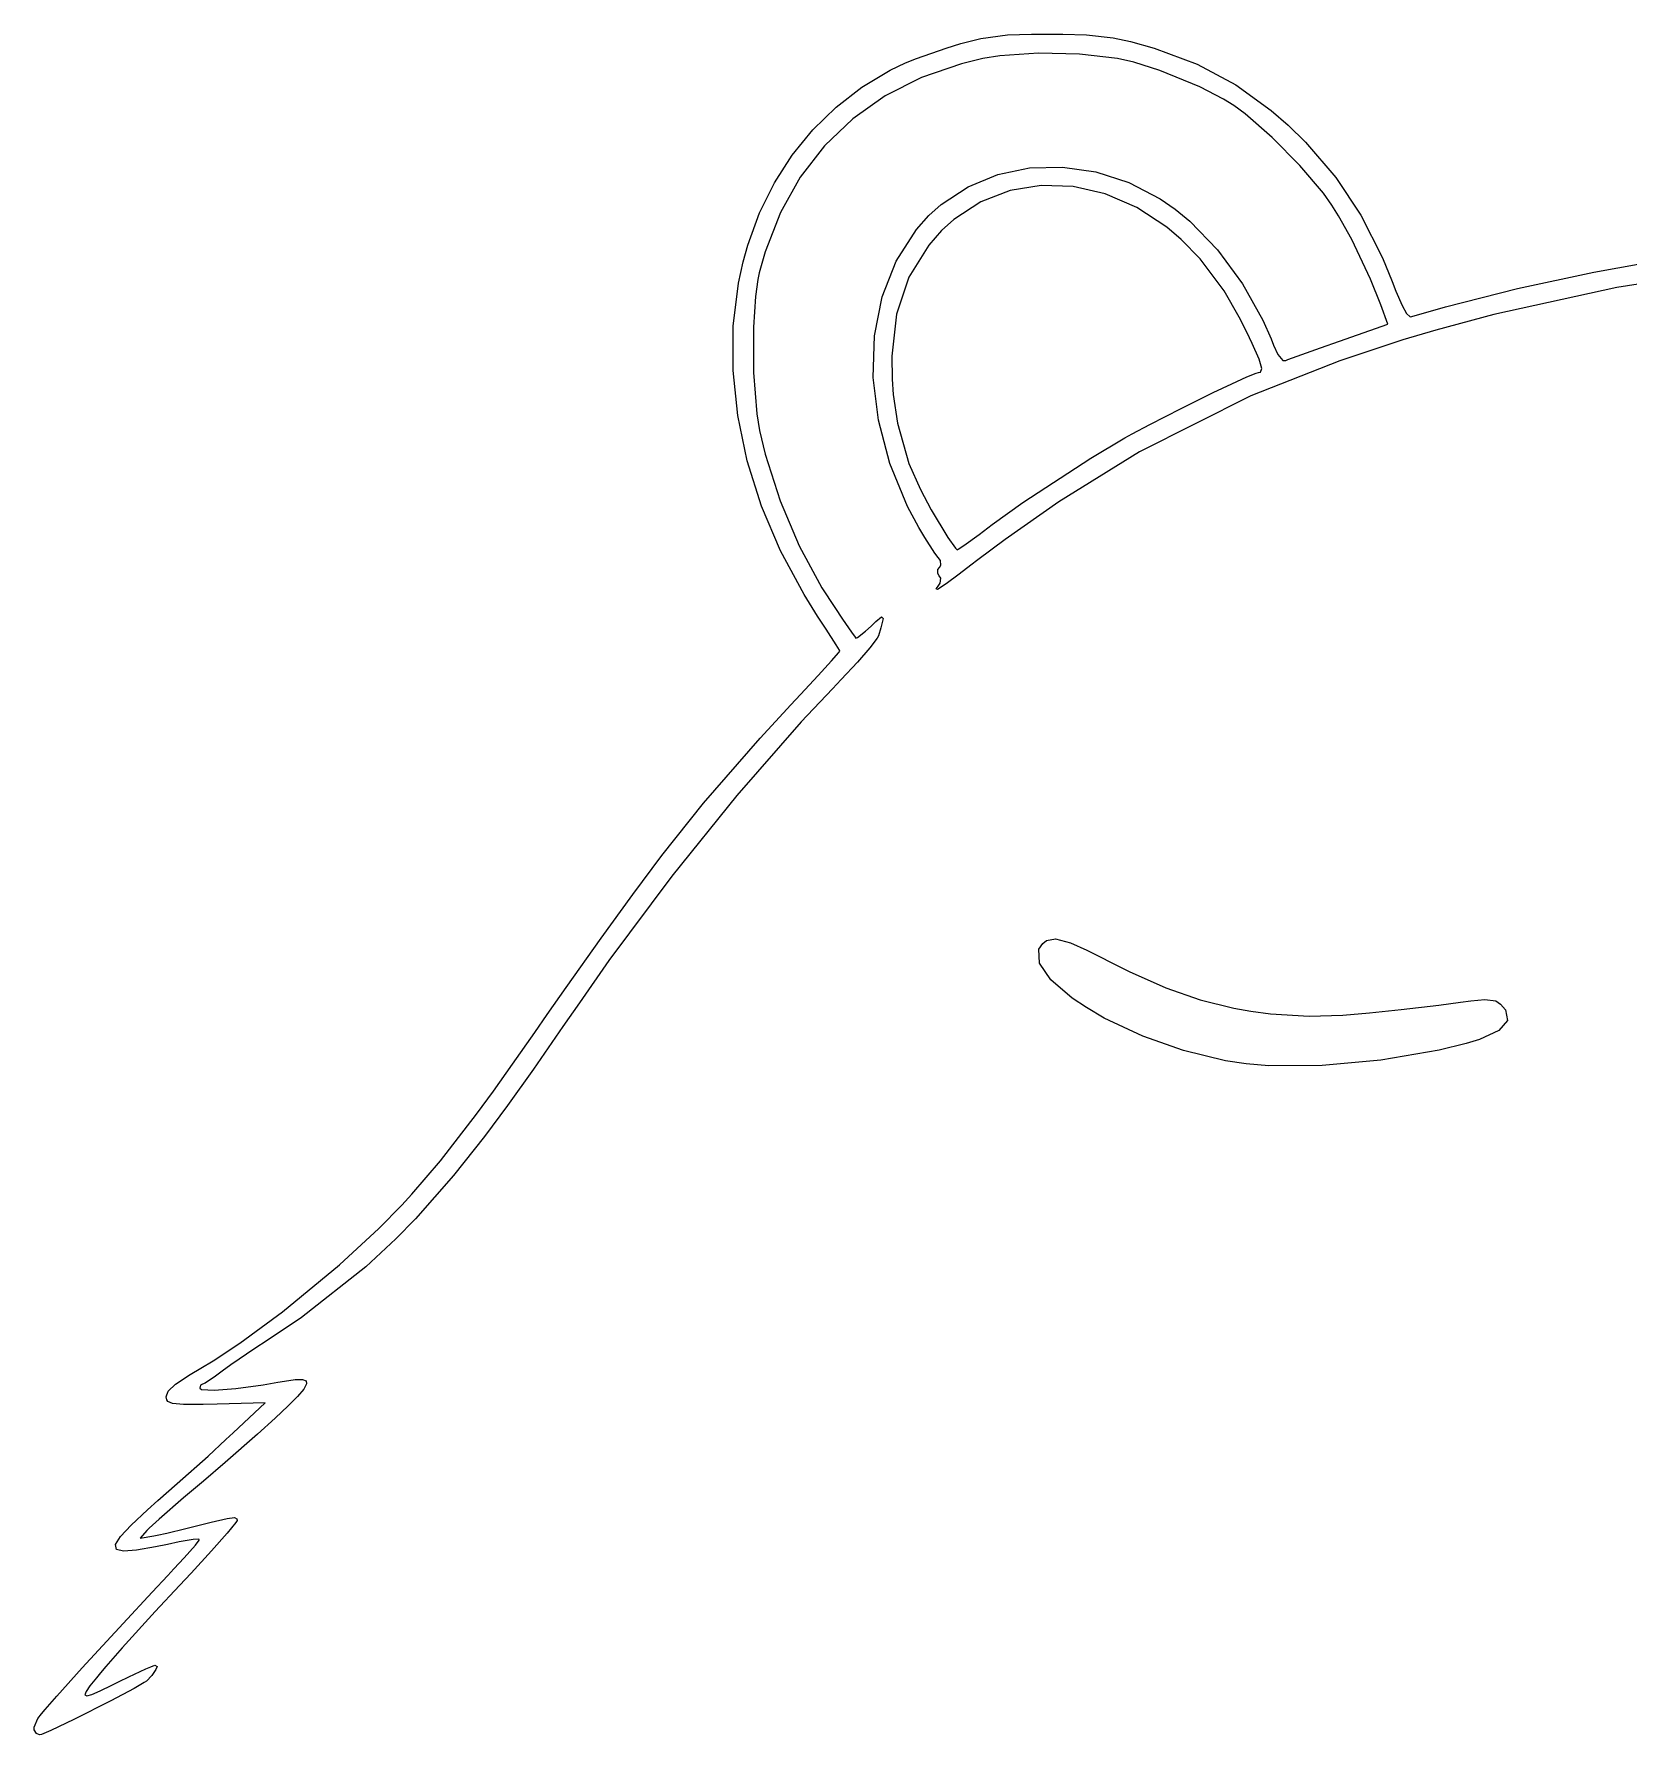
# Model space of a CAD drawing. Extents: x 182 to 1434, y 0 to 661.
# Drawn here: x 182.4 to 650.7, y 161.1 to 660.5 of the extents above; entities that cross this region are included whole.
import ezdxf

# ---------------------------------------------------------------- set-up
doc = ezdxf.new("R2010")
doc.units = 0

msp = doc.modelspace()

# ---------------------------------------------------------------- linework, layer by layer
for p, q in [((460.325878, 659.232281), (468.183964, 660.315289)), ((468.183964, 660.315289), (475.276041, 660.525953)), ((475.276041, 660.525953), (480, 660.546593)), ((480, 660.546593), (484.401844, 660.529141)), ((484.401844, 660.529141), (491.379126, 660.33236)), ((491.379126, 660.33236), (499.259632, 659.452568)), ((499.259632, 659.452568), (504.330157, 658.336353)), ((441.453818, 653.391427), (450.147513, 656.41644)), ((450.147513, 656.41644), (454.521954, 657.731727)), ((454.521954, 657.731727), (460.325878, 659.232281)), ((477.303335, 654.946284), (465.927161, 654.150735)), ((489.329955, 654.655211), (477.303335, 654.946284)), ((500.486149, 653.314324), (489.329955, 654.655211)), ((504.330157, 658.336353), (511.234418, 656.411355)), ((511.234418, 656.411355), (523.867471, 651.692999)), ((425.470977, 644.916341), (433.788031, 649.898664)), ((433.788031, 649.898664), (438.205342, 652.054284)), ((438.205342, 652.054284), (441.453818, 653.391427)), ((454.70377, 651.835698), (442.973988, 647.78858)), ((460.958265, 653.333974), (454.70377, 651.835698)), ((465.927161, 654.150735), (460.958265, 653.333974)), ((505.262563, 652.261704), (500.486149, 653.314324)), ((512.974861, 649.84687), (505.262563, 652.261704)), ((524.671648, 645.013076), (512.974861, 649.84687)), ((523.867471, 651.692999), (535.22734, 645.66065)), ((417.874247, 639.076342), (425.470977, 644.916341)), ((442.973988, 647.78858), (432.325044, 642.38083)), ((531.645255, 641.376822), (524.671648, 645.013076)), ((535.22734, 645.66065), (545.666956, 638.126896)), ((432.325044, 642.38083), (422.807209, 635.6606)), ((534.650831, 639.535883), (531.645255, 641.376822)), ((538.032423, 637.085725), (534.650831, 639.535883)), ((411.034121, 632.423197), (417.874247, 639.076342)), ((422.807209, 635.6606), (414.470757, 627.67604)), ((545.928741, 630.193266), (538.032423, 637.085725)), ((545.666956, 638.126896), (550.651959, 633.738424)), ((404.986879, 625.00143), (411.034121, 632.423197)), ((554.078834, 621.920591), (545.928741, 630.193266)), ((550.651959, 633.738424), (555.723595, 628.75447)), ((399.768802, 616.85557), (404.986879, 625.00143)), ((414.470757, 627.67604), (407.365959, 618.4753)), ((555.723595, 628.75447), (564.57369, 618.464913)), ((456.633325, 615.71367), (465.375513, 619.297681)), ((465.375513, 619.297681), (474.698036, 621.216553)), ((474.698036, 621.216553), (484.363911, 621.464215)), ((484.363911, 621.464215), (494.136154, 620.034593)), ((494.136154, 620.034593), (503.777781, 616.921618)), ((560.974218, 613.798876), (554.078834, 621.920591)), ((395.416171, 608.030143), (399.768802, 616.85557)), ((407.365959, 618.4753), (401.543088, 608.10653)), ((448.708458, 610.470593), (456.633325, 615.71367)), ((468.953524, 614.628889), (460.332299, 611.303911)), ((478.074133, 616.114395), (468.953524, 614.628889)), ((487.465219, 615.768851), (478.074133, 616.114395)), ((496.897871, 613.600681), (487.465219, 615.768851)), ((503.777781, 616.921618), (513.051807, 612.119215)), ((564.57369, 618.464913), (571.981489, 607.32241)), ((445.126577, 607.228802), (448.708458, 610.470593)), ((460.332299, 611.303911), (452.439369, 606.131039)), ((506.143181, 609.618307), (496.897871, 613.600681)), ((514.972239, 603.830151), (506.143181, 609.618307)), ((513.051807, 612.119215), (517.476913, 609.082581)), ((563.479992, 610.27312), (560.974218, 613.798876)), ((565.370816, 607.209403), (563.479992, 610.27312)), ((391.965266, 598.569676), (395.416171, 608.030143)), ((401.543088, 608.10653), (397.052417, 596.617881)), ((441.46821, 603.134425), (445.126577, 607.228802)), ((452.439369, 606.131039), (448.837548, 602.84901)), ((517.476913, 609.082581), (521.696352, 605.615331)), ((521.696352, 605.615331), (529.836637, 597.164397)), ((569.262263, 600.174198), (565.370816, 607.209403)), ((571.981489, 607.32241), (578.285319, 594.818065)), ((435.527886, 593.857242), (441.46821, 603.134425)), ((448.837548, 602.84901), (445.065913, 598.59136)), ((519.15914, 600.261538), (514.972239, 603.830151)), ((524.777001, 594.572582), (519.15914, 600.261538)), ((574.792385, 588.539529), (569.262263, 600.174198)), ((390.589298, 593.615217), (391.965266, 598.569676)), ((397.052417, 596.617881), (395.322366, 590.468649)), ((445.065913, 598.59136), (439.221481, 589.122703)), ((531.8522, 585.154694), (524.777001, 594.572582)), ((529.836637, 597.164397), (537.171977, 587.241861)), ((578.285319, 594.818065), (581.128972, 587.896172)), ((640.404681, 590.666794), (664.087703, 594.9195)), ((389.247973, 587.436094), (390.589298, 593.615217)), ((395.322366, 590.468649), (394.89257, 588.444876)), ((431.429903, 583.352329), (435.527886, 593.857242)), ((617.918133, 585.832671), (640.404681, 590.666794)), ((686.471298, 592.479326), (647.148455, 586.079713)), ((387.688769, 574.754499), (389.247973, 587.436094)), ((394.89257, 588.444876), (394.206865, 583.499978)), ((439.221481, 589.122703), (435.609915, 578.286135)), ((536.259843, 577.45189), (531.8522, 585.154694)), ((537.171977, 587.241861), (543.214186, 576.508093)), ((577.822114, 580.985508), (574.792385, 588.539529)), ((581.128972, 587.896172), (582.257331, 585.015443)), ((582.257331, 585.015443), (584.050816, 580.820144)), ((596.840763, 580.448517), (617.918133, 585.832671)), ((647.148455, 586.079713), (610.985285, 578.143753)), ((394.206865, 583.499978), (393.612294, 574.473103)), ((429.182814, 571.887894), (431.429903, 583.352329)), ((579.881916, 575.355799), (577.822114, 580.985508)), ((584.050816, 580.820144), (585.378751, 578.440509)), ((586.896991, 577.559987), (596.840763, 580.448517)), ((387.606358, 561.742433), (387.688769, 574.754499)), ((393.612294, 574.473103), (393.627594, 561.20761)), ((435.609915, 578.286135), (434.192514, 565.965534)), ((538.523121, 572.958619), (536.259843, 577.45189)), ((543.214186, 576.508093), (545.597808, 571.043362)), ((565.690958, 570.359489), (579.881916, 575.355799)), ((585.378751, 578.440509), (586.423647, 577.54948)), ((586.423647, 577.54948), (586.896991, 577.559987)), ((610.985285, 578.143753), (594, 573.585228)), ((428.795172, 559.732147), (429.182814, 571.887894)), ((540.076147, 569.717742), (538.523121, 572.958619)), ((542.128069, 565.029689), (540.076147, 569.717742)), ((545.597808, 571.043362), (546.349622, 569.178357)), ((560.056503, 568.367099), (565.690958, 570.359489)), ((584.31812, 570.715973), (565.777466, 564.595576)), ((594, 573.585228), (584.31812, 570.715973)), ((434.192514, 565.965534), (434.294532, 559.212432)), ((565.777466, 564.595576), (539.663266, 554.279207)), ((542.881353, 562.353581), (542.128069, 565.029689)), ((546.349622, 569.178357), (547.585571, 566.494409)), ((547.585571, 566.494409), (549.030594, 564.701891)), ((549.030594, 564.701891), (549.923796, 564.698901)), ((549.923796, 564.698901), (550.530062, 564.934316)), ((550.530062, 564.934316), (553.235626, 565.925939)), ((553.235626, 565.925939), (560.056503, 568.367099)), ((388.975375, 548.520686), (387.606358, 561.742433)), ((393.627594, 561.20761), (394.563534, 549.015869)), ((430.27553, 547.153297), (428.795172, 559.732147)), ((534.118454, 557.869871), (538.503426, 559.85699)), ((538.503426, 559.85699), (541.250662, 560.965425)), ((541.250662, 560.965425), (541.85686, 561.115217)), ((541.85686, 561.115217), (542.46424, 561.23383)), ((542.46424, 561.23383), (542.881353, 562.353581)), ((434.294532, 559.212432), (434.6295, 554.714041)), ((434.6295, 554.714041), (435.865794, 546.264536)), ((519.209558, 550.631123), (528.586204, 555.243808)), ((528.586204, 555.243808), (534.118454, 557.869871)), ((539.663266, 554.279207), (507.000895, 537.896978)), ((510.010359, 545.929348), (519.209558, 550.631123)), ((391.770455, 535.21005), (388.975375, 548.520686)), ((394.563534, 549.015869), (395.375768, 544.167795)), ((433.632441, 534.419552), (430.27553, 547.153297)), ((435.865794, 546.264536), (439.263736, 534.463792)), ((504.793572, 543.144904), (510.010359, 545.929348)), ((395.375768, 544.167795), (397.068782, 537.191945)), ((492.636516, 536.033186), (502.643904, 541.947606)), ((502.643904, 541.947606), (504.793572, 543.144904)), ((395.966233, 521.931316), (391.770455, 535.21005)), ((397.068782, 537.191945), (401.442289, 523.470204)), ((438.874458, 521.799123), (433.632441, 534.419552)), ((439.263736, 534.463792), (442.657286, 526.794219)), ((472.726128, 523.013884), (492.636516, 536.033186)), ((507.000895, 537.896978), (483.279238, 523.217536)), ((442.657286, 526.794219), (445.823702, 520.862534)), ((401.537346, 508.805274), (395.966233, 521.931316)), ((401.442289, 523.470204), (407.035004, 510.28478)), ((442.205054, 515.615217), (438.874458, 521.799123)), ((445.823702, 520.862534), (450.673948, 512.728126)), ((463.707181, 516.487081), (472.726128, 523.013884)), ((483.279238, 523.217536), (467.47292, 512.11077)), ((443.90933, 512.757298), (442.205054, 515.615217)), ((459.867758, 513.624724), (463.707181, 516.487081)), ((407.035004, 510.28478), (413.73001, 497.911321)), ((446.899736, 508.082599), (443.90933, 512.757298)), ((450.673948, 512.728126), (452.904995, 509.566731)), ((452.904995, 509.566731), (453.44476, 509.115217)), ((453.738966, 509.265678), (455.385206, 510.378657)), ((455.385206, 510.378657), (459.867758, 513.624724)), ((467.47292, 512.11077), (459.5, 506.125035)), ((408.458427, 495.952715), (401.537346, 508.805274)), ((447.817548, 506.841588), (446.899736, 508.082599)), ((448.488622, 505.941859), (447.817548, 506.841588)), ((448.200165, 503.915382), (448.670433, 504.551387)), ((448.670433, 504.551387), (448.488622, 505.941859)), ((453.44476, 509.115217), (453.738966, 509.265678)), ((457.450103, 504.557225), (453.974464, 501.919034)), ((459.5, 506.125035), (457.450103, 504.557225)), ((447.698516, 502.114981), (447.724531, 503.309637)), ((448.146238, 501.439011), (447.698516, 502.114981)), ((447.724531, 503.309637), (448.200165, 503.915382)), ((448.5871, 500.731653), (448.146238, 501.439011)), ((448.455596, 499.283182), (448.5871, 500.731653)), ((453.974464, 501.919034), (450.211911, 499.132801)), ((412.417279, 489.66674), (408.458427, 495.952715)), ((413.73001, 497.911321), (417.454335, 492.115217)), ((447.29876, 497.65124), (447.872445, 498.423259)), ((447.596976, 497.40074), (447.29876, 497.65124)), ((450.211911, 499.132801), (447.596976, 497.40074)), ((447.872445, 498.423259), (448.455596, 499.283182)), ((414.973226, 485.772773), (412.417279, 489.66674)), ((417.454335, 492.115217), (419.731061, 488.7805)), ((429.539051, 488.030571), (431.244871, 489.452601)), ((431.244871, 489.452601), (431.660181, 488.929202)), ((417.871809, 481.248797), (414.973226, 485.772773)), ((419.731061, 488.7805), (422.422403, 484.87977)), ((422.422403, 484.87977), (423.438299, 483.441067)), ((424.11504, 483.321781), (426.509485, 485.186624)), ((426.509485, 485.186624), (428.130649, 486.680194)), ((428.130649, 486.680194), (429.539051, 488.030571)), ((431.013945, 486.171823), (430.364298, 483.865217)), ((431.660181, 488.929202), (431.013945, 486.171823)), ((418.865646, 479.605743), (417.871809, 481.248797)), ((419, 479.323367), (418.865646, 479.605743)), ((423.438299, 483.441067), (423.636676, 483.180194)), ((423.636676, 483.180194), (424.11504, 483.321781)), ((427.79234, 480.322392), (424.120914, 476.10393)), ((429.97256, 483.140874), (427.79234, 480.322392)), ((430.364298, 483.865217), (429.97256, 483.140874)), ((412.613422, 472.199205), (416.522996, 476.46681)), ((416.522996, 476.46681), (418.705018, 478.930105)), ((418.705018, 478.930105), (419, 479.323367)), ((424.120914, 476.10393), (419.403624, 470.997186)), ((407.450526, 466.644948), (412.613422, 472.199205)), ((419.403624, 470.997186), (416.79195, 468.270614)), ((404.547279, 463.547093), (407.450526, 466.644948)), ((416.79195, 468.270614), (407.641549, 458.563712)), ((395.539855, 453.796853), (404.547279, 463.547093)), ((407.641549, 458.563712), (388.696029, 436.943144)), ((378.984653, 434.691257), (395.539855, 453.796853)), ((366.743078, 419.305648), (378.984653, 434.691257)), ((388.696029, 436.943144), (369.593092, 413.251121)), ((358.140344, 407.877933), (366.743078, 419.305648)), ((369.593092, 413.251121), (351.175385, 388.532721)), ((348.857635, 395.098316), (358.140344, 407.877933)), ((338.614988, 380.610747), (348.857635, 395.098316)), ((479.622027, 394.377442), (482.34163, 394.914535)), ((482.34163, 394.914535), (486.665604, 393.731275)), ((477.428665, 391.845031), (478.571429, 393.543789)), ((477.599809, 387.725527), (477.428665, 391.845031)), ((478.571429, 393.543789), (479.622027, 394.377442)), ((486.665604, 393.731275), (491.524392, 391.5608)), ((491.524392, 391.5608), (495.752343, 389.442831)), ((351.175385, 388.532721), (342.486821, 376.115217)), ((480.905256, 382.851659), (477.599809, 387.725527)), ((495.752343, 389.442831), (498.206812, 388.170546)), ((498.206812, 388.170546), (503.95022, 385.270623)), ((503.95022, 385.270623), (514.696409, 380.488141)), ((333.046197, 372.615217), (338.614988, 380.610747)), ((487.175493, 377.473372), (480.905256, 382.851659)), ((514.696409, 380.488141), (524.805803, 376.93902)), ((342.486821, 376.115217), (337.674732, 369.10493)), ((491.369435, 374.67318), (487.175493, 377.473372)), ((496.625335, 371.617806), (491.369435, 374.67318)), ((524.805803, 376.93902), (534.699255, 374.475512)), ((583.786731, 374.103951), (594.876153, 375.440427)), ((594.876153, 375.440427), (601.204095, 376.249796)), ((601.204095, 376.249796), (604.229491, 376.632174)), ((604.229491, 376.632174), (608.396427, 377.033375)), ((608.396427, 377.033375), (611.585956, 376.643079)), ((611.585956, 376.643079), (612.954095, 375.65676)), ((612.954095, 375.65676), (614.403781, 374.013832)), ((329.385625, 367.348619), (333.046197, 372.615217)), ((507.914731, 366.264861), (496.625335, 371.617806)), ((534.699255, 374.475512), (539.696518, 373.604691)), ((539.696518, 373.604691), (545.422578, 372.848093)), ((545.422578, 372.848093), (556.793742, 372.190996)), ((556.793742, 372.190996), (566.639641, 372.506967)), ((566.639641, 372.506967), (574.492094, 373.131185)), ((574.492094, 373.131185), (583.786731, 374.103951)), ((614.964606, 370.881497), (612.432352, 367.98246)), ((614.403781, 374.013832), (614.964606, 370.881497)), ((322.864103, 358.040389), (329.385625, 367.348619)), ((337.674732, 369.10493), (328.994877, 356.628041)), ((519.899687, 362.042537), (507.914731, 366.264861)), ((606.837001, 365.351045), (602.900033, 364.146422)), ((612.432352, 367.98246), (606.837001, 365.351045)), ((532.17072, 359.095096), (519.899687, 362.042537)), ((594.934857, 362.218323), (577.835241, 359.272001)), ((602.900033, 364.146422), (594.934857, 362.218323)), ((317.240105, 350.141725), (322.864103, 358.040389)), ((328.994877, 356.628041), (321.385781, 345.967296)), ((538.285551, 358.144538), (532.17072, 359.095096)), ((544.970986, 357.577299), (538.285551, 358.144538)), ((560.608042, 357.671808), (544.970986, 357.577299)), ((577.835241, 359.272001), (560.608042, 357.671808)), ((312.311262, 343.384162), (317.240105, 350.141725)), ((321.385781, 345.967296), (314.62144, 336.832173)), ((301.702411, 329.720765), (312.311262, 343.384162)), ((314.62144, 336.832173), (305.564463, 325.354508)), ((293.307988, 319.898019), (301.702411, 329.720765)), ((305.564463, 325.354508), (294.335767, 312.679077)), ((290.344989, 316.645139), (293.307988, 319.898019)), ((283.636726, 309.817671), (290.344989, 316.645139)), ((272.101135, 299.170157), (283.636726, 309.817671)), ((294.335767, 312.679077), (288.576028, 306.814023)), ((288.576028, 306.814023), (279.76639, 298.567204)), ((255.321278, 285.329312), (272.101135, 299.170157)), ((279.76639, 298.567204), (260.936682, 283.671819)), ((242.812838, 276.144133), (255.321278, 285.329312)), ((260.936682, 283.671819), (250.819444, 276.946388)), ((234.992748, 270.987905), (242.812838, 276.144133)), ((250.819444, 276.946388), (247.204048, 274.621029)), ((231.334857, 268.779551), (234.992748, 270.987905)), ((240.170884, 269.813424), (237.619372, 267.923316)), ((247.204048, 274.621029), (240.170884, 269.813424)), ((223.942456, 264.13511), (228.250871, 266.952411)), ((228.250871, 266.952411), (231.334857, 268.779551)), ((235.655716, 266.444703), (232.592044, 264.4157)), ((237.619372, 267.923316), (235.655716, 266.444703)), ((253.955256, 264.670971), (255.903448, 265.027691)), ((255.903448, 265.027691), (259.036867, 265.476347)), ((259.036867, 265.476347), (261.159548, 265.522938)), ((261.159548, 265.522938), (262.279347, 265.108645)), ((262.279347, 265.108645), (262.404125, 264.174647)), ((221.188647, 260.38319), (221.738399, 262.084916)), ((221.393492, 259.532178), (221.188647, 260.38319)), ((221.738399, 262.084916), (223.942456, 264.13511)), ((231.255378, 263.78095), (231, 262.977285)), ((231, 262.977285), (231.513394, 262.570391)), ((231.869372, 264.115217), (231.255378, 263.78095)), ((231.513394, 262.570391), (235.222702, 262.335758)), ((232.592044, 264.4157), (231.869372, 264.115217)), ((235.222702, 262.335758), (241.624595, 262.808103)), ((241.624595, 262.808103), (249.658147, 263.909148)), ((249.658147, 263.909148), (253.955256, 264.670971)), ((259.700046, 260.512248), (256.886905, 257.666206)), ((261.541738, 262.662121), (259.700046, 260.512248)), ((262.404125, 264.174647), (261.541738, 262.662121)), ((221.677779, 259.064739), (221.393492, 259.532178)), ((223.059337, 258.439926), (221.677779, 259.064739)), ((226.219907, 258.168937), (223.059337, 258.439926)), ((231.993531, 258.180261), (226.219907, 258.168937)), ((236.120876, 258.269443), (231.993531, 258.180261)), ((250.231018, 258.615217), (236.120876, 258.269443)), ((240.865509, 249.828904), (250.231018, 258.615217)), ((255.118498, 255.96374), (253.136465, 254.108771)), ((256.886905, 257.666206), (255.118498, 255.96374)), ((238.723946, 247.837007), (240.865509, 249.828904)), ((253.136465, 254.108771), (247.935319, 249.400508)), ((233.453387, 243.019807), (238.723946, 247.837007)), ((247.935319, 249.400508), (238.455939, 241.089779)), ((224.439583, 234.935045), (233.453387, 243.019807)), ((238.455939, 241.089779), (232.118498, 235.687327)), ((218.75, 229.924996), (224.439583, 234.935045)), ((232.118498, 235.687327), (226.285695, 230.739002)), ((215.697682, 227.233579), (218.75, 229.924996)), ((226.285695, 230.739002), (219.12778, 224.517371)), ((210.855127, 222.736147), (215.697682, 227.233579)), ((239.030407, 224.718631), (241.264576, 224.991778)), ((241.264576, 224.991778), (241.955356, 224.535165)), ((207.709735, 219.352399), (210.855127, 222.736147)), ((215.513925, 221.16619), (213.527849, 218.936015)), ((216.211251, 221.865046), (215.513925, 221.16619)), ((219.12778, 224.517371), (216.211251, 221.865046)), ((217.513925, 219.613076), (218.505256, 219.798323)), ((218.505256, 219.798323), (221.339177, 220.404424)), ((221.339177, 220.404424), (226.898393, 221.712508)), ((226.898393, 221.712508), (230.839127, 222.702677)), ((230.839127, 222.702677), (234.363171, 223.606955)), ((234.363171, 223.606955), (239.030407, 224.718631)), ((239.094827, 220.387835), (234.509454, 215.220225)), ((241.654028, 223.488151), (239.094827, 220.387835)), ((242, 224.06719), (241.654028, 223.488151)), ((241.955356, 224.535165), (242, 224.06719)), ((206.278778, 217.002111), (207.709735, 219.352399)), ((206.579524, 215.605061), (206.278778, 217.002111)), ((208.629244, 215.081024), (206.579524, 215.605061)), ((212.445208, 215.349778), (208.629244, 215.081024)), ((218.044685, 216.331099), (212.445208, 215.349778)), ((213.527849, 218.936015), (217.513925, 219.613076)), ((221.518638, 217.063902), (218.044685, 216.331099)), ((225.0169, 217.784709), (221.518638, 217.063902)), ((229.108319, 218.477941), (225.0169, 217.784709)), ((226.457066, 213.096841), (229.784316, 216.892029)), ((234.509454, 215.220225), (228.454113, 208.61215)), ((230.616846, 218.609928), (229.108319, 218.477941)), ((229.784316, 216.892029), (230.819427, 218.298986)), ((230.890071, 218.55848), (230.616846, 218.609928)), ((230.819427, 218.298986), (230.890071, 218.55848)), ((221.613275, 207.972455), (223.413604, 209.859795)), ((223.413604, 209.859795), (226.457066, 213.096841)), ((217.022993, 203.083714), (221.613275, 207.972455)), ((225.049018, 204.963822), (217.976589, 197.360069)), ((228.454113, 208.61215), (225.049018, 204.963822)), ((208.514555, 193.895753), (217.022993, 203.083714)), ((217.976589, 197.360069), (208.255277, 186.680843)), ((196.523253, 180.787605), (208.514555, 193.895753)), ((208.255277, 186.680843), (203.474653, 181.269345)), ((189.030497, 172.484054), (196.523253, 180.787605)), ((203.474653, 181.269345), (201.87951, 179.390662)), ((210.199575, 178.213731), (215.142765, 180.533919)), ((215.142765, 180.533919), (216.626244, 181.163215)), ((216.626244, 181.163215), (217.872682, 181.591145)), ((218.120166, 180.339749), (216.918609, 178.626708)), ((217.872682, 181.591145), (218.531603, 181.22794)), ((218.531603, 181.22794), (218.120166, 180.339749)), ((198.762175, 175.504401), (197.631205, 173.840195)), ((200.659312, 177.905966), (198.762175, 175.504401)), ((201.87951, 179.390662), (200.659312, 177.905966)), ((201.772672, 174.083119), (205.225298, 175.750324)), ((211.802004, 174.806125), (204.912053, 171.127627)), ((205.225298, 175.750324), (207.348702, 176.808609)), ((207.348702, 176.808609), (210.199575, 178.213731)), ((214.660652, 176.475836), (211.802004, 174.806125)), ((215.342624, 176.961227), (214.660652, 176.475836)), ((216.918609, 178.626708), (215.342624, 176.961227)), ((185.600996, 168.606067), (189.030497, 172.484054)), ((204.912053, 171.127627), (194.045805, 165.6371)), ((197.631205, 173.840195), (197.316585, 172.889657)), ((197.316585, 172.889657), (197.8685, 172.629093)), ((197.8685, 172.629093), (199.337134, 173.034811)), ((199.337134, 173.034811), (201.772672, 174.083119)), ((182.358529, 163.435494), (183.506084, 165.960386)), ((183.506084, 165.960386), (184.526154, 167.350448)), ((184.526154, 167.350448), (185.600996, 168.606067)), ((194.045805, 165.6371), (187.284202, 162.417703)), ((182.367294, 162.600448), (182.358529, 163.435494)), ((183.076696, 161.551504), (182.367294, 162.600448)), ((183.981943, 161.115217), (183.076696, 161.551504)), ((184.572238, 161.27268), (183.981943, 161.115217)), ((187.284202, 162.417703), (184.572238, 161.27268))]:
    msp.add_line(p, q)

doc.saveas('drawing.dxf')
